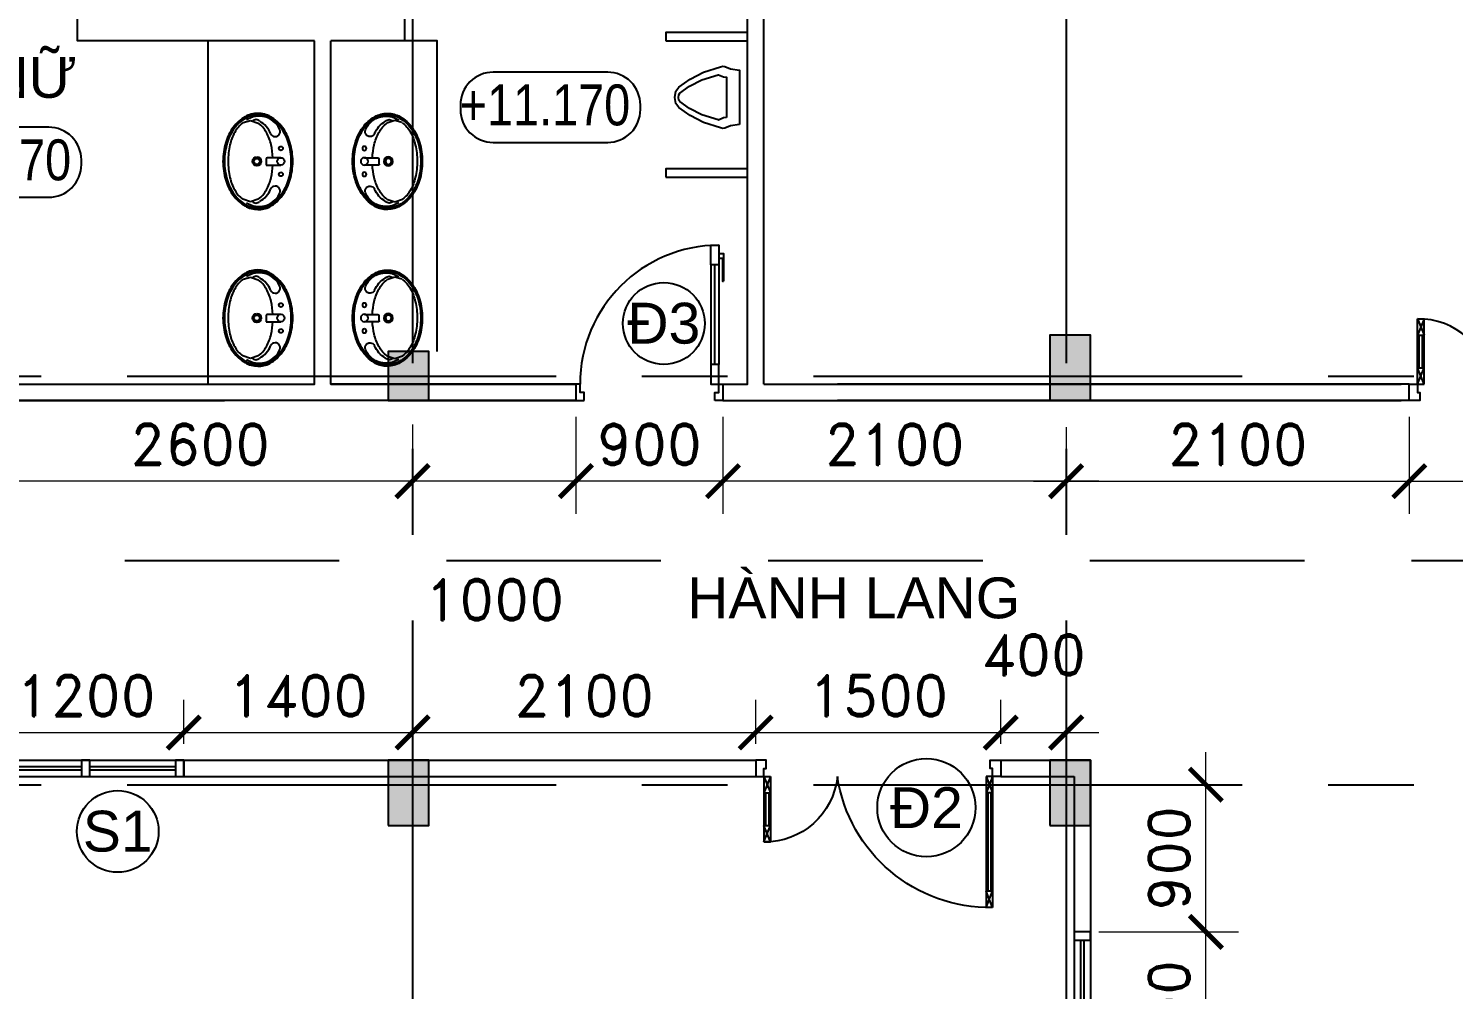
# Model space of a CAD drawing. Header units: inches. Extents: x 452443 to 881249, y 975131 to 1198310.
# Drawn here: x 738788 to 747508, y 1088184 to 1094062 of the extents above; entities that cross this region are included whole.
import ezdxf

# ---------------------------------------------------------------- set-up
doc = ezdxf.new("R2010")
doc.units = ezdxf.units.IN
doc.header["$LTSCALE"] = 3.5
doc.header["$MEASUREMENT"] = 0
doc.linetypes.add('CENTER', pattern=[2, 1.25, -0.25, 0.25, -0.25])
doc.linetypes.add('HIDDEN', pattern=[0.375, 0.25, -0.125])
for name, color, linetype in [('cot', 1, 'Continuous'), ('CUA', 4, 'Continuous'), ('DOOR-84', 84, 'Continuous'), ('hatch', 4, 'Continuous'), ('hatch vl', 4, 'Continuous'), ('HATCH47', 47, 'Continuous'), ('Net thay', 140, 'Continuous'), ('Netthay_126', 126, 'Continuous'), ('phong', 2, 'Continuous'), ('TEXT2', 7, 'Continuous'), ('thuocdo', 3, 'Continuous'), ('TOILET', 35, 'Continuous'), ('Truc', 252, 'Continuous')]:
    doc.layers.add(name, color=color, linetype=linetype)
doc.styles.add('chu 1', font='VHELVEN0.TTF')
doc.styles.add('romand', font='romand.shx')
doc.styles.add('THONG', font='VHELVCN0.TTF', dxfattribs={"height": 250})
doc.styles.add('VNI-HELVE', font='VHELVEN0.TTF')
doc.dimstyles.new('TL100', dxfattribs={"dimscale": 100, "dimtxt": 2.5, "dimasz": 2, "dimexe": 2, "dimexo": 1, "dimgap": 1, "dimtad": 1, "dimdec": 0, "dimzin": 0, "dimdsep": 46, "dimtxsty": 'romand', "dimblk": 'ARCHTICK', "dimcen": 2, "dimdle": 2, "dimclrd": 256, "dimclre": 256, "dimclrt": 7, "dimadec": 0, "dimazin": 0, "dimtfac": 0.004, "dimtdec": 0, "dimtmove": 2, "dimatfit": 3, "dimfxl": 1, "dimtolj": 1, "dimtzin": 0, "dimlwd": 20, "dimlwe": 20, "dimarcsym": 1})

# ---------------------------------------------------------------- blocks, each defined once
blk = doc.blocks.new('CS-1200')
for p, q in [((0, 100), (1200, 100)), ((0, 0), (1200, 0)), ((575, 60), (50, 60)), ((575, 40), (50, 40)), ((1150, 60), (625, 60)), ((1150, 40), (625, 40))]:
    blk.add_line(p, q)
at = {"ltscale": 5}
for points in [[(0, 0), (50, 0), (50, 100), (0, 100)], [(575, 0), (625, 0), (625, 100), (575, 100)], [(1150, 0), (1200, 0), (1200, 100), (1150, 100)]]:
    blk.add_lwpolyline(points, close=True, dxfattribs=at)
blk = doc.blocks.new('CD900')
for p, q in [((830, 75), (220, 75)), ((220, 50), (830, 50)), ((899.1, 25), (870.9, 25))]:
    blk.add_line(p, q)
for points in [[(0, 850), (50, 850), (50, 875), (100, 875), (100, 900), (0, 900)], [(0, 50), (50, 50), (50, 25), (100, 25), (100, 0), (0, 0)]]:
    blk.add_lwpolyline(points, close=True)
for points in [[(220, 25), (220, 75), (100, 75), (100, 25), (220, 25)], [(852.9, 25), (220, 25)], [(899.1, 25), (899.1, -3.3), (729.5, -3.3)], [(870.9, 25), (870.9, 2.4), (729.5, 2.4), (729.5, -3.3)], [(830, 25), (830, 75), (950, 75), (950, 25), (830, 25)]]:
    blk.add_lwpolyline(points)
at = {"layer": 'hatch'}
blk.add_arc((100, 25), 850, 0, 90, dxfattribs=at)
blk = doc.blocks.new('CUAD1500')
for p, q in [((1410, 100), (1410, 900)), ((1450, 900), (1410, 900)), ((1450, 900), (1410, 800)), ((1410, 900), (1450, 800)), ((1450, 100), (1450, 900)), ((1450, 800), (1410, 800)), ((1420, 200), (1420, 800)), ((1440, 200), (1440, 800)), ((50, 500), (90, 400)), ((90, 500), (50, 400)), ((50, 100), (50, 500)), ((50, 500), (90, 500)), ((90, 100), (90, 500)), ((50, 400), (90, 400)), ((60, 200), (60, 400)), ((80, 200), (80, 400)), ((50, 200), (90, 200)), ((50, 100), (90, 200)), ((90, 100), (50, 200)), ((1450, 200), (1410, 200)), ((1450, 100), (1410, 200)), ((1410, 100), (1450, 200)), ((50, 100), (90, 100)), ((1450, 100), (1410, 100))]:
    blk.add_line(p, q)
for points in [[(0, 100), (50, 100), (50, 50), (65, 50), (65, 0), (0, 0)], [(1500, 100), (1450, 100), (1450, 50), (1435, 50), (1435, 0), (1500, 0)]]:
    blk.add_lwpolyline(points, close=True)
at = {"layer": 'hatch'}
for centre, radius, start, end in [((1429.6, -39.8), 940, 88.75532, 171.4465), ((57, 54.7), 445.3, 5.83694, 90.89598)]:
    blk.add_arc(centre, radius, start, end, dxfattribs=at)
blk = doc.blocks.new('_ArchTick')
at = {"color": 0, "linetype": 'ByBlock', "const_width": 0.15}
blk.add_lwpolyline([(-0.5, -0.5), (0.5, 0.5)], dxfattribs=at)
blk = doc.blocks.new('*D2990')
at = {"layer": 'DEFPOINTS', "color": 0}
for p in [(736987.7, 1097936.5), (735190.8, 1081736.5), (748788.4, 1081736.5)]:
    blk.add_point(p, dxfattribs=at)
at = {"layer": 'thuocdo', "lineweight": 20}
for p, q in [((735190.8, 1098136.5), (735190.8, 1081536.5)), ((736887.7, 1097936.5), (734990.8, 1097936.5)), ((748688.4, 1081736.5), (734990.8, 1081736.5))]:
    blk.add_line(p, q, dxfattribs=at)
at = {"layer": 'thuocdo', "lineweight": 20, "xscale": 200, "yscale": 200, "zscale": 200}
for p, rotation in [((735190.8, 1097936.5), 90), ((735190.8, 1081736.5), 270)]:
    blk.add_blockref('_ArchTick', p, dxfattribs=dict(at, rotation=rotation))
at = {"layer": 'thuocdo', "color": 7, "insert": (734965.8, 1089836.5), "char_height": 250, "attachment_point": 5, "rotation": 90, "style": 'romand'}
blk.add_mtext('\\A1;16200', dxfattribs=at)
blk = doc.blocks.new('*D3063')
at = {"layer": 'DEFPOINTS', "color": 0}
for p in [(745237.7, 1088536.5), (745992.8, 1088536.5), (745287.7, 1087336.5)]:
    blk.add_point(p, dxfattribs=at)
at = {"layer": 'thuocdo', "lineweight": 20}
for p, q in [((745992.8, 1087136.5), (745992.8, 1088736.5)), ((745337.7, 1088536.5), (746192.8, 1088536.5)), ((745387.7, 1087336.5), (746192.8, 1087336.5))]:
    blk.add_line(p, q, dxfattribs=at)
at = {"layer": 'thuocdo', "lineweight": 20, "xscale": 200, "yscale": 200, "zscale": 200}
for p, rotation in [((745992.8, 1088536.5), 90), ((745992.8, 1087336.5), 270)]:
    blk.add_blockref('_ArchTick', p, dxfattribs=dict(at, rotation=rotation))
at = {"layer": 'thuocdo', "color": 7, "insert": (745767.8, 1087936.5), "char_height": 250, "attachment_point": 5, "rotation": 90, "style": 'romand'}
blk.add_mtext('\\A1;1200', dxfattribs=at)
blk = doc.blocks.new('*D3064')
at = {"layer": 'DEFPOINTS', "color": 0}
for p in [(745404.2, 1089436.5), (745992.8, 1089436.5), (745237.7, 1088536.5)]:
    blk.add_point(p, dxfattribs=at)
at = {"layer": 'thuocdo', "lineweight": 20}
for p, q in [((745992.8, 1088336.5), (745992.8, 1089636.5)), ((745504.2, 1089436.5), (746192.8, 1089436.5)), ((745337.7, 1088536.5), (746192.8, 1088536.5))]:
    blk.add_line(p, q, dxfattribs=at)
at = {"layer": 'thuocdo', "lineweight": 20, "xscale": 200, "yscale": 200, "zscale": 200}
for p, rotation in [((745992.8, 1089436.5), 90), ((745992.8, 1088536.5), 270)]:
    blk.add_blockref('_ArchTick', p, dxfattribs=dict(at, rotation=rotation))
at = {"layer": 'thuocdo', "color": 7, "insert": (745767.8, 1088986.5), "char_height": 250, "attachment_point": 5, "rotation": 90, "style": 'romand'}
blk.add_mtext('\\A1;900', dxfattribs=at)
blk = doc.blocks.new('*D3066')
at = {"layer": 'DEFPOINTS', "color": 0}
for p in [(739737.7, 1089756.1), (738537.7, 1089586.5), (739737.7, 1089586.5)]:
    blk.add_point(p, dxfattribs=at)
at = {"layer": 'thuocdo', "lineweight": 20}
for p, q in [((738537.7, 1089686.5), (738537.7, 1089956.1)), ((739737.7, 1089686.5), (739737.7, 1089956.1)), ((738337.7, 1089756.1), (739937.7, 1089756.1))]:
    blk.add_line(p, q, dxfattribs=at)
at = {"layer": 'thuocdo', "lineweight": 20, "xscale": 200, "yscale": 200, "zscale": 200, "rotation": 180}
blk.add_blockref('_ArchTick', (738537.7, 1089756.1), dxfattribs=at)
at = {"layer": 'thuocdo', "lineweight": 20, "xscale": 200, "yscale": 200, "zscale": 200}
blk.add_blockref('_ArchTick', (739737.7, 1089756.1), dxfattribs=at)
at = {"layer": 'thuocdo', "color": 7, "insert": (739137.7, 1089981.1), "char_height": 250, "attachment_point": 5, "style": 'romand'}
blk.add_mtext('\\A1;1200', dxfattribs=at)
blk = doc.blocks.new('*D3067')
at = {"layer": 'DEFPOINTS', "color": 0}
for p in [(741137.7, 1089756.1), (741137.7, 1089683.5), (739737.7, 1089586.5)]:
    blk.add_point(p, dxfattribs=at)
at = {"layer": 'thuocdo', "lineweight": 20}
for p, q in [((739737.7, 1089686.5), (739737.7, 1089956.1)), ((741137.7, 1089783.5), (741137.7, 1089956.1)), ((739537.7, 1089756.1), (741337.7, 1089756.1))]:
    blk.add_line(p, q, dxfattribs=at)
at = {"layer": 'thuocdo', "lineweight": 20, "xscale": 200, "yscale": 200, "zscale": 200, "rotation": 180}
blk.add_blockref('_ArchTick', (739737.7, 1089756.1), dxfattribs=at)
at = {"layer": 'thuocdo', "lineweight": 20, "xscale": 200, "yscale": 200, "zscale": 200}
blk.add_blockref('_ArchTick', (741137.7, 1089756.1), dxfattribs=at)
at = {"layer": 'thuocdo', "color": 7, "insert": (740437.7, 1089981.1), "char_height": 250, "attachment_point": 5, "style": 'romand'}
blk.add_mtext('\\A1;1400', dxfattribs=at)
blk = doc.blocks.new('*D3068')
at = {"layer": 'DEFPOINTS', "color": 0}
for p in [(743237.7, 1089756.1), (741137.7, 1089683.5), (743237.7, 1089586.5)]:
    blk.add_point(p, dxfattribs=at)
at = {"layer": 'thuocdo', "lineweight": 20}
for p, q in [((741137.7, 1089783.5), (741137.7, 1089956.1)), ((743237.7, 1089686.5), (743237.7, 1089956.1)), ((740937.7, 1089756.1), (743437.7, 1089756.1))]:
    blk.add_line(p, q, dxfattribs=at)
at = {"layer": 'thuocdo', "lineweight": 20, "xscale": 200, "yscale": 200, "zscale": 200, "rotation": 180}
blk.add_blockref('_ArchTick', (741137.7, 1089756.1), dxfattribs=at)
at = {"layer": 'thuocdo', "lineweight": 20, "xscale": 200, "yscale": 200, "zscale": 200}
blk.add_blockref('_ArchTick', (743237.7, 1089756.1), dxfattribs=at)
at = {"layer": 'thuocdo', "color": 7, "insert": (742187.7, 1089981.1), "char_height": 250, "attachment_point": 5, "style": 'romand'}
blk.add_mtext('\\A1;2100', dxfattribs=at)
blk = doc.blocks.new('*D3069')
at = {"layer": 'DEFPOINTS', "color": 0}
for p in [(744737.7, 1089756.1), (743237.7, 1089586.5), (744737.7, 1089586.5)]:
    blk.add_point(p, dxfattribs=at)
at = {"layer": 'thuocdo', "lineweight": 20}
for p, q in [((743237.7, 1089686.5), (743237.7, 1089956.1)), ((744737.7, 1089686.5), (744737.7, 1089956.1)), ((743037.7, 1089756.1), (744937.7, 1089756.1))]:
    blk.add_line(p, q, dxfattribs=at)
at = {"layer": 'thuocdo', "lineweight": 20, "xscale": 200, "yscale": 200, "zscale": 200, "rotation": 180}
blk.add_blockref('_ArchTick', (743237.7, 1089756.1), dxfattribs=at)
at = {"layer": 'thuocdo', "lineweight": 20, "xscale": 200, "yscale": 200, "zscale": 200}
blk.add_blockref('_ArchTick', (744737.7, 1089756.1), dxfattribs=at)
at = {"layer": 'thuocdo', "color": 7, "insert": (743987.7, 1089981.1), "char_height": 250, "attachment_point": 5, "style": 'romand'}
blk.add_mtext('\\A1;1500', dxfattribs=at)
blk = doc.blocks.new('*D3070')
at = {"layer": 'DEFPOINTS', "color": 0}
for p in [(745137.7, 1089756.1), (745137.7, 1089650.2), (744737.7, 1089586.5)]:
    blk.add_point(p, dxfattribs=at)
at = {"layer": 'thuocdo', "lineweight": 20}
for p, q in [((744737.7, 1089686.5), (744737.7, 1089956.1)), ((745137.7, 1089750.2), (745137.7, 1089956.1)), ((744537.7, 1089756.1), (745337.7, 1089756.1))]:
    blk.add_line(p, q, dxfattribs=at)
at = {"layer": 'thuocdo', "lineweight": 20, "xscale": 200, "yscale": 200, "zscale": 200, "rotation": 180}
blk.add_blockref('_ArchTick', (744737.7, 1089756.1), dxfattribs=at)
at = {"layer": 'thuocdo', "lineweight": 20, "xscale": 200, "yscale": 200, "zscale": 200}
blk.add_blockref('_ArchTick', (745137.7, 1089756.1), dxfattribs=at)
at = {"layer": 'thuocdo', "color": 7, "insert": (744937.7, 1090231.1), "char_height": 250, "attachment_point": 5, "style": 'romand'}
blk.add_mtext('\\A1;400', dxfattribs=at)
blk = doc.blocks.new('*D3071')
at = {"layer": 'DEFPOINTS', "color": 0}
for p in [(745137.7, 1091724.7), (747237.7, 1091786.5), (747237.7, 1091293.3)]:
    blk.add_point(p, dxfattribs=at)
at = {"layer": 'thuocdo', "lineweight": 20}
for p, q in [((747237.7, 1091686.5), (747237.7, 1091093.3)), ((745137.7, 1091624.7), (745137.7, 1091093.3)), ((744937.7, 1091293.3), (747437.7, 1091293.3))]:
    blk.add_line(p, q, dxfattribs=at)
at = {"layer": 'thuocdo', "lineweight": 20, "xscale": 200, "yscale": 200, "zscale": 200, "rotation": 180}
blk.add_blockref('_ArchTick', (745137.7, 1091293.3), dxfattribs=at)
at = {"layer": 'thuocdo', "lineweight": 20, "xscale": 200, "yscale": 200, "zscale": 200}
blk.add_blockref('_ArchTick', (747237.7, 1091293.3), dxfattribs=at)
at = {"layer": 'thuocdo', "color": 7, "insert": (746187.7, 1091518.3), "char_height": 250, "attachment_point": 5, "style": 'romand'}
blk.add_mtext('\\A1;2100', dxfattribs=at)
blk = doc.blocks.new('*D3072')
at = {"layer": 'DEFPOINTS', "color": 0}
for p in [(747237.7, 1091786.5), (748737.7, 1091786.5), (748737.7, 1091293.3)]:
    blk.add_point(p, dxfattribs=at)
at = {"layer": 'thuocdo', "lineweight": 20}
for p, q in [((747237.7, 1091686.5), (747237.7, 1091093.3)), ((748737.7, 1091686.5), (748737.7, 1091093.3)), ((747037.7, 1091293.3), (748937.7, 1091293.3))]:
    blk.add_line(p, q, dxfattribs=at)
at = {"layer": 'thuocdo', "lineweight": 20, "xscale": 200, "yscale": 200, "zscale": 200, "rotation": 180}
blk.add_blockref('_ArchTick', (747237.7, 1091293.3), dxfattribs=at)
at = {"layer": 'thuocdo', "lineweight": 20, "xscale": 200, "yscale": 200, "zscale": 200}
blk.add_blockref('_ArchTick', (748737.7, 1091293.3), dxfattribs=at)
at = {"layer": 'thuocdo', "color": 7, "insert": (747987.7, 1091518.3), "char_height": 250, "attachment_point": 5, "style": 'romand'}
blk.add_mtext('\\A1;1500', dxfattribs=at)
blk = doc.blocks.new('*D3089')
at = {"layer": 'DEFPOINTS', "color": 0}
for p in [(743037.7, 1091786.5), (745137.7, 1091664.9), (743037.7, 1091293.3)]:
    blk.add_point(p, dxfattribs=at)
at = {"layer": 'thuocdo', "linetype": 'Continuous', "lineweight": 20}
for p, q in [((743037.7, 1091686.5), (743037.7, 1091093.3)), ((745137.7, 1091564.9), (745137.7, 1091093.3)), ((745337.7, 1091293.3), (742837.7, 1091293.3))]:
    blk.add_line(p, q, dxfattribs=at)
at = {"layer": 'thuocdo', "lineweight": 20, "xscale": 200, "yscale": 200, "zscale": 200, "rotation": 180}
blk.add_blockref('_ArchTick', (743037.7, 1091293.3), dxfattribs=at)
at = {"layer": 'thuocdo', "lineweight": 20, "xscale": 200, "yscale": 200, "zscale": 200}
blk.add_blockref('_ArchTick', (745137.7, 1091293.3), dxfattribs=at)
at = {"layer": 'thuocdo', "color": 7, "insert": (744087.7, 1091518.3), "char_height": 250, "attachment_point": 5, "style": 'romand'}
blk.add_mtext('\\A1;2100', dxfattribs=at)
blk = doc.blocks.new('*D3090')
at = {"layer": 'DEFPOINTS', "color": 0}
for p in [(742137.7, 1091786.5), (743037.7, 1091786.5), (742137.7, 1091293.3)]:
    blk.add_point(p, dxfattribs=at)
at = {"layer": 'thuocdo', "linetype": 'Continuous', "lineweight": 20}
for p, q in [((742137.7, 1091686.5), (742137.7, 1091093.3)), ((743037.7, 1091686.5), (743037.7, 1091093.3)), ((743237.7, 1091293.3), (741937.7, 1091293.3))]:
    blk.add_line(p, q, dxfattribs=at)
at = {"layer": 'thuocdo', "lineweight": 20, "xscale": 200, "yscale": 200, "zscale": 200, "rotation": 180}
blk.add_blockref('_ArchTick', (742137.7, 1091293.3), dxfattribs=at)
at = {"layer": 'thuocdo', "lineweight": 20, "xscale": 200, "yscale": 200, "zscale": 200}
blk.add_blockref('_ArchTick', (743037.7, 1091293.3), dxfattribs=at)
at = {"layer": 'thuocdo', "color": 7, "insert": (742587.7, 1091518.3), "char_height": 250, "attachment_point": 5, "style": 'romand'}
blk.add_mtext('\\A1;900', dxfattribs=at)
blk = doc.blocks.new('*D3091')
at = {"layer": 'DEFPOINTS', "color": 0}
for p in [(741137.7, 1091740.4), (742137.7, 1091786.5), (741137.7, 1091293.3)]:
    blk.add_point(p, dxfattribs=at)
at = {"layer": 'thuocdo', "linetype": 'Continuous', "lineweight": 20}
for p, q in [((741137.7, 1091640.4), (741137.7, 1091093.3)), ((742137.7, 1091686.5), (742137.7, 1091093.3)), ((742337.7, 1091293.3), (740937.7, 1091293.3))]:
    blk.add_line(p, q, dxfattribs=at)
at = {"layer": 'thuocdo', "lineweight": 20, "xscale": 200, "yscale": 200, "zscale": 200, "rotation": 180}
blk.add_blockref('_ArchTick', (741137.7, 1091293.3), dxfattribs=at)
at = {"layer": 'thuocdo', "lineweight": 20, "xscale": 200, "yscale": 200, "zscale": 200}
blk.add_blockref('_ArchTick', (742137.7, 1091293.3), dxfattribs=at)
at = {"layer": 'thuocdo', "color": 7, "insert": (741637.7, 1090568.3), "char_height": 250, "attachment_point": 5, "style": 'romand'}
blk.add_mtext('\\A1;1000', dxfattribs=at)
blk = doc.blocks.new('*D3092')
at = {"layer": 'DEFPOINTS', "color": 0}
for p in [(738537.7, 1091786.5), (741137.7, 1091740.4), (738537.7, 1091293.3)]:
    blk.add_point(p, dxfattribs=at)
at = {"layer": 'thuocdo', "linetype": 'Continuous', "lineweight": 20}
for p, q in [((738537.7, 1091686.5), (738537.7, 1091093.3)), ((741137.7, 1091640.4), (741137.7, 1091093.3)), ((741337.7, 1091293.3), (738337.7, 1091293.3))]:
    blk.add_line(p, q, dxfattribs=at)
at = {"layer": 'thuocdo', "lineweight": 20, "xscale": 200, "yscale": 200, "zscale": 200, "rotation": 180}
blk.add_blockref('_ArchTick', (738537.7, 1091293.3), dxfattribs=at)
at = {"layer": 'thuocdo', "lineweight": 20, "xscale": 200, "yscale": 200, "zscale": 200}
blk.add_blockref('_ArchTick', (741137.7, 1091293.3), dxfattribs=at)
at = {"layer": 'thuocdo', "color": 7, "insert": (739837.7, 1091518.3), "char_height": 250, "attachment_point": 5, "style": 'romand'}
blk.add_mtext('\\A1;2600', dxfattribs=at)
blk = doc.blocks.new('mb-tieunam1')
at = {"linetype": 'Continuous'}
for points in [[(-165.9, 0), (-174.6, -54.6), (-188.7, -89.4), (-190, -100), (-186.5, -114.9), (-153.3, -219), (-111.8, -301.3), (-61.7, -369.9), (-37.1, -389.4), (0, -395), (37.1, -389.4), (61.7, -369.9), (111.8, -301.3), (153.3, -219), (186.5, -114.9), (190, -100), (188.7, -89.4), (174.6, -54.6), (165.9, 0)], [(-123.2, -78.9), (-126.1, -97), (-138.8, -128.3), (-138.3, -130.5), (-106.9, -228.9), (-69, -304), (-25.3, -363.9), (-16.5, -370.9), (0, -373.3), (16.5, -370.9), (25.3, -363.9), (69, -304), (106.9, -228.9), (138.3, -130.5), (138.8, -128.3), (126.1, -97), (123.2, -78.9)]]:
    blk.add_lwpolyline(points, close=True, dxfattribs=at)
blk = doc.blocks.new('A$C2CB1778A')
at = {"layer": 'TOILET'}
for p, q in [((56.1, 302.5), (43.7, 258.1)), ((541.5, 258.1), (525.7, 305.5)), ((43.7, 258.1), (59.5, 210.6)), ((525.7, 210.6), (541.5, 258.1)), ((271.2, 72.1), (271.2, 154.4)), ((278.3, 161.5), (309, 161.5)), ((316.1, 161.5), (316.1, 154.4)), ((316.1, 154.4), (316.1, 72.1))]:
    blk.add_line(p, q, dxfattribs=at)
at = {"layer": 'TOILET', "extrusion": (0, 0, -1)}
for centre, major_axis, start_param, end_param in [((222.8, 176), (164.5, 164.5), 4.445087, 4.869402), ((222.8, 176), (-158.1, 158.1), 6.015883, 6.440199), ((208.8, 187.8), (135.1, 135.1), 4.571592, 4.994161), ((265.6, 117), (-216.1, 216.1), 0.157013, 0.493037), ((265.6, 117), (-209.6, 209.6), 0.157013, 0.493037), ((257.3, 99.8), (-206.1, 206.1), 0.281772, 0.561002), ((293.6, 24), (284.8, 284.8), -1.077759, -0.785398), ((293.6, 24), (278.3, 278.3), -1.077759, -0.785398), ((292.6, -55.1), (318.4, 318.4), -1.009794, -0.785398), ((292.6, -55.1), (318.4, 318.4), -0.785398, -0.561002), ((293.6, 24), (284.8, 284.8), -0.785398, -0.493037), ((293.6, 24), (-278.3, 278.3), 0.785398, 1.077759), ((328, 99.8), (-206.1, 206.1), 1.009794, 1.289024), ((321.6, 117), (209.6, 209.6), -0.493037, -0.157013), ((321.6, 117), (-216.1, 216.1), 1.077759, 1.413783), ((381.7, 197.3), (127.4, 127.4), -0.281772, 0.140797), ((364.5, 176), (158.1, 158.1), -0.157013, 0.267302), ((364.5, 176), (-164.5, 164.5), 1.413783, 1.838098), ((157.2, 213.4), (-111.2, 111.2), 5.497787, 6.015883), ((157.2, 213.4), (-104.7, 104.7), 5.497787, 6.015883), ((154.7, 205.5), (97.3, 97.3), 2.817461, 4.520374), ((432.5, 205.5), (-97.3, 97.3), 1.762811, 3.465724), ((430, 213.4), (104.7, 104.7), 0.267302, 0.788031), ((430, 213.4), (111.2, 111.2), 0.267302, 0.785398), ((157.2, 213.4), (111.2, 111.2), 3.408895, 3.926991), ((157.2, 213.4), (104.7, 104.7), 3.408895, 3.926991), ((68.3, 224.6), (-21, 21), 4.644345, 6.303292), ((174.6, 267.6), (-100.3, 100.3), 4.292217, 5.018399), ((203.5, 318.9), (-127.4, 127.4), 4.430617, 4.853186), ((293.6, 219.5), (19.4, 19.4), 3.926991, 10.210176), ((293.6, 219.5), (-12.9, 12.9), 5.497787, 11.780972), ((412.6, 267.6), (100.3, 100.3), 1.264786, 1.990968), ((381.7, 318.9), (-127.4, 127.4), 3.000796, 3.423365), ((519, 224.6), (-21, 21), 1.48001, 3.209636), ((462.4, 202.7), (82.1, 82.1), 0.697174, 1.303494), ((462.4, 202.7), (88.6, 88.6), 0.700504, 1.303494), ((222.8, 250.7), (-164.5, 164.5), 4.555375, 4.979691), ((222.8, 250.7), (158.1, 158.1), 2.984579, 3.408895), ((111.4, 107.1), (21.7, 21.7), -0.365201, 2.982554), ((257.3, 416.4), (-206.1, 206.1), 4.151387, 4.430617), ((292.6, 571.2), (-318.4, 318.4), 3.974615, 4.151387), ((278.3, 154.4), (5.03, 5.03), 3.926991, 5.497787), ((293.6, 72.1), (15.9, 15.9), 3.926991, 10.210176), ((312.5, 158), (-3.56, 3.56), 6.283185, 7.853982), ((292.6, 571.2), (318.4, 318.4), 2.131798, 2.304052), ((328, 416.4), (206.1, 206.1), 1.852568, 2.131798), ((475.8, 107.1), (-21.7, 21.7), 3.300631, 6.648387), ((354.8, 264.1), (169.7, 169.7), 1.303494, 1.72781), ((354.8, 264.1), (176.2, 176.2), 1.303494, 1.72781), ((265.6, 309.7), (-216.1, 216.1), 4.219352, 4.555375), ((265.6, 309.7), (-209.6, 209.6), 4.219352, 4.555375), ((293.6, 402.7), (284.8, 284.8), 2.356194, 2.648555), ((293.6, 402.7), (-278.3, 278.3), 3.926991, 4.219352), ((214.4, 72.1), (-8.62, 8.62), 5.497787, 11.780972), ((293.6, 402.7), (278.3, 278.3), 2.063834, 2.356194), ((293.6, 402.7), (-284.8, 284.8), 3.63463, 3.926991), ((372.9, 72.1), (-8.62, 8.62), 5.497787, 11.780972), ((321.6, 309.7), (209.6, 209.6), 1.72781, 2.063834), ((321.6, 309.7), (216.1, 216.1), 1.72781, 2.063834)]:
    blk.add_ellipse(centre, major_axis=major_axis, ratio=1, start_param=start_param, end_param=end_param, dxfattribs=at)
blk = doc.blocks.new('CAODO2')
at = {"layer": 'Net thay', "ltscale": 3}
blk.add_lwpolyline([(0, 0), (701.5, 0, 0.414214), (901.5, 200), (901.5, 228.7, 0.414214), (701.5, 428.7), (0, 428.7, 0.414214), (-200, 228.7), (-200, 200, 0.414214)], format="xyb", close=True, dxfattribs=at)
at = {"style": 'THONG', "flags": 4}
blk.add_attdef('%%P0.000', (-115.5, 111.3, 803.4), '', height=250, dxfattribs=at)

msp = doc.modelspace()

# ---------------------------------------------------------------- hatches: boundary and pattern name
at = {"layer": 'cot'}
for points in [[(745037.7, 1091786.5), (745287.7, 1091786.5), (745287.7, 1092186.5), (745037.7, 1092186.5)], [(741237.7, 1092086.5), (740987.7, 1092086.5), (740987.7, 1091786.5), (741237.7, 1091786.5)], [(740987.7, 1089186.5), (741237.7, 1089186.5), (741237.7, 1089586.5), (740987.7, 1089586.5)], [(745037.7, 1089186.5), (745287.7, 1089186.5), (745287.7, 1089586.5), (745037.7, 1089586.5)], [(745037.7, 1089186.5), (745287.7, 1089186.5), (745287.7, 1089586.5), (745037.7, 1089586.5)]]:
    msp.add_hatch(color=256, dxfattribs=at).paths.add_polyline_path(points)

# ---------------------------------------------------------------- linework, layer by layer
for points in [[(745037.7, 1091786.5), (745287.7, 1091786.5), (745287.7, 1092186.5), (745037.7, 1092186.5)], [(740987.7, 1091786.5), (741237.7, 1091786.5), (741237.7, 1092086.5), (740987.7, 1092086.5)], [(740987.7, 1089186.5), (741237.7, 1089186.5), (741237.7, 1089586.5), (740987.7, 1089586.5)], [(745037.7, 1089186.5), (745287.7, 1089186.5), (745287.7, 1089586.5), (745037.7, 1089586.5)], [(745037.7, 1089186.5), (745287.7, 1089186.5), (745287.7, 1089586.5), (745037.7, 1089586.5)]]:
    msp.add_lwpolyline(points, close=True, dxfattribs=at)
at = {"layer": 'hatch vl'}
for centre, radius in [((742675.7, 1092257.9), 250), ((744282.2, 1089296.3), 300), ((739333.6, 1089150.9), 250)]:
    msp.add_circle(centre, radius, dxfattribs=at)
at = {"layer": 'HATCH47', "linetype": 'HIDDEN', "ltscale": 1500}
msp.add_lwpolyline([(768252, 1090806), (734552.9, 1090806)], dxfattribs=at)
at = {"layer": 'Netthay_126'}
for points in [[(739887.7, 1091886.5), (739887.7, 1093986.5)], [(741287.7, 1092086.5), (741287.7, 1093986.5), (741087.7, 1093986.5)]]:
    msp.add_lwpolyline(points, dxfattribs=at)
for points in [[(742687.7, 1093987.8), (743187.7, 1093987.8), (743187.7, 1094037.8), (742687.7, 1094037.8)], [(742687.7, 1093153.3), (743187.7, 1093153.3), (743187.7, 1093203.3), (742687.7, 1093203.3)]]:
    msp.add_lwpolyline(points, close=True, dxfattribs=at)
at = {"layer": 'phong'}
for p, q in [((738537.7, 1091886.5), (739887.7, 1091886.5)), ((738537.7, 1091886.5), (740537.7, 1091886.5)), ((740637.7, 1091886.5), (742137.7, 1091886.5)), ((740987.7, 1091886.5), (742137.7, 1091886.5)), ((743287.7, 1091886.5), (747187.7, 1091886.5)), ((747237.7, 1091886.5), (743737.7, 1091886.5)), ((738537.7, 1091786.5), (739987.7, 1091786.5)), ((742137.7, 1091786.5), (738537.7, 1091786.5)), ((740987.7, 1091786.5), (742137.7, 1091786.5)), ((743287.7, 1091786.5), (747187.7, 1091786.5)), ((747237.7, 1091786.5), (743737.7, 1091786.5)), ((744737.7, 1089586.5), (745287.7, 1089586.5)), ((745287.7, 1089586.5), (745287.7, 1088536.5)), ((744737.7, 1089486.5), (745187.7, 1089486.5)), ((745187.7, 1089486.5), (745187.7, 1088536.5))]:
    msp.add_line(p, q, dxfattribs=at)
for points in [[(743287.7, 1091886.5), (743287.7, 1097736.5)], [(741087.7, 1095836.5), (741087.7, 1093986.5), (740637.7, 1093986.5)], [(743037.7, 1091886.5), (743187.7, 1091886.5), (743187.7, 1095836.5)], [(740537.7, 1093986.5), (739087.7, 1093986.5), (739087.7, 1094186.5)], [(738537.7, 1091886.5), (740537.7, 1091886.5), (740537.7, 1093986.5)], [(742137.7, 1091886.5), (740637.7, 1091886.5), (740637.7, 1093986.5)], [(742137.7, 1091886.5), (742137.7, 1091786.5)], [(743037.7, 1091886.5), (743037.7, 1091786.5)], [(743287.7, 1091886.5), (747187.7, 1091886.5)], [(747237.7, 1091786.5), (747237.7, 1091886.5)], [(743037.7, 1091786.5), (743287.7, 1091786.5)], [(739737.7, 1089586.5), (739737.7, 1089486.5)], [(739737.7, 1089586.5), (743237.7, 1089586.5)], [(743237.7, 1089586.5), (743237.7, 1089486.5)], [(744737.7, 1089586.5), (744737.7, 1089486.5)], [(739737.7, 1089486.5), (743237.7, 1089486.5)], [(745287.7, 1088536.5), (745187.7, 1088536.5)]]:
    msp.add_lwpolyline(points, dxfattribs=at)
at = {"layer": 'Truc', "linetype": 'CENTER', "ltscale": 600}
msp.add_line((745137.7, 1098840.5), (745137.7, 1079425.4), dxfattribs=at)
for points in [[(741137.7, 1098840.5), (741137.7, 1079425.4)], [(735190.8, 1091936.5), (767473.6, 1091936.5)], [(735190.8, 1089436.5), (767473.6, 1089436.5)]]:
    msp.add_lwpolyline(points, dxfattribs=at)

# ---------------------------------------------------------------- block references
at = {"layer": 'CUA'}
for name, p, rotation in [('CD900', (743037.7, 1091786.5), 90), ('CS-1200', (745187.7, 1088536.5), 270)]:
    msp.add_blockref(name, p, dxfattribs=dict(at, rotation=rotation))
msp.add_blockref('CS-1200', (738537.7, 1089486.5), dxfattribs=at)
at = {"layer": 'DOOR-84'}
msp.add_blockref('CUAD1500', (747237.7, 1091786.5), dxfattribs=at)
at = {"layer": 'DOOR-84', "xscale": -1, "rotation": 180}
msp.add_blockref('CUAD1500', (743237.7, 1089586.5), dxfattribs=at)
at = {"layer": 'phong'}
ref = msp.add_blockref('CAODO2', (741630.8, 1093365.9), dxfattribs=at)
ref.add_attrib('%%P0.000', '+11.170', (741426.6, 1093469.9, 803.4), dxfattribs={"layer": '0', "height": 250, "style": 'THONG', "flags": 4})
ref = msp.add_blockref('CAODO2', (738209.6, 1093029.8), dxfattribs=at)
ref.add_attrib('%%P0.000', '+11.170', (738005.4, 1093133.8, 803.4), dxfattribs={"layer": '0', "height": 250, "style": 'THONG', "flags": 4})
at = {"layer": 'TOILET', "xscale": -1}
for name, p, rotation in [('mb-tieunam1', (743137.7, 1093641), 270), ('A$C2CB1778A', (740404.5, 1093543.2), 90), ('A$C2CB1778A', (740404.5, 1092585), 90)]:
    msp.add_blockref(name, p, dxfattribs=dict(at, rotation=rotation))
at = {"layer": 'TOILET', "rotation": 270}
for p in [(740770.8, 1093543.2), (740770.8, 1092585)]:
    msp.add_blockref('A$C2CB1778A', p, dxfattribs=at)

# ---------------------------------------------------------------- texts
at = {"char_height": 250, "width": 407.041, "attachment_point": 5, "style": 'chu 1'}
for s, insert in [('Ñ3', (742675.7, 1092257.9)), ('Ñ2', (744282.2, 1089296.3)), ('S1', (739333.6, 1089150.9))]:
    msp.add_mtext(s, dxfattribs=dict(at, insert=insert))
at = {"layer": 'TEXT2', "char_height": 250, "attachment_point": 1, "style": 'VNI-HELVE'}
for s, insert in [('{\\fArial|b0|i0|c0|p34;\\W7.6718;\\C7;  \\W1;WC \\fVNI-Helve|b0|i0|c0|p2;N\\fArial|b0|i0|c0|p34;Ữ}', (736368.1, 1093888.1)), ('{\\W5.161;\\C7;  \\W1;HAØNH LANG}', (741817.4, 1090704.5))]:
    msp.add_mtext_dynamic_manual_height_columns(s, width=4203.104, gutter_width=1000, heights=[0], dxfattribs=dict(at, insert=insert))

# ---------------------------------------------------------------- dimensions: what is measured, and where the dimension line sits
at = {"layer": 'thuocdo'}
for base, p1, p2, override, picture, middle in [((735190.8, 1081736.5), (736987.7, 1097936.5), (748788.4, 1081736.5), {"dimarcsym": 1}, '*D2990', (734965.8, 1089836.5)), ((745992.8, 1089436.5), (745237.7, 1088536.5), (745404.2, 1089436.5), {"dimfxl": 10, "dimarcsym": 1}, '*D3064', (745767.8, 1088986.5)), ((745992.8, 1088536.5), (745287.7, 1087336.5), (745237.7, 1088536.5), {"dimfxl": 10, "dimarcsym": 1}, '*D3063', (745767.8, 1087936.5))]:
    dim = msp.add_linear_dim(base=base, p1=p1, p2=p2, angle=90, dimstyle='TL100', override=override, dxfattribs=at)
    dim.commit()
    dim.dimension.update_dxf_attribs({"geometry": picture, "text_midpoint": middle})
for base, p1, p2, picture, middle in [((738537.7, 1091293.3), (741137.7, 1091740.4), (738537.7, 1091786.5), '*D3092', (739837.7, 1091518.3)), ((741137.7, 1091293.3), (742137.7, 1091786.5), (741137.7, 1091740.4), '*D3091', (741637.7, 1090568.3)), ((742137.7, 1091293.3), (743037.7, 1091786.5), (742137.7, 1091786.5), '*D3090', (742587.7, 1091518.3)), ((743037.7, 1091293.3), (745137.7, 1091664.9), (743037.7, 1091786.5), '*D3089', (744087.7, 1091518.3))]:
    dim = msp.add_linear_dim(base=base, p1=p1, p2=p2, dimstyle='TL100', dxfattribs=at)
    dim.commit()
    dim.dimension.update_dxf_attribs({"geometry": picture, "text_midpoint": middle})
for base, p1, p2, picture, middle in [((747237.7, 1091293.3), (745137.7, 1091724.7), (747237.7, 1091786.5), '*D3071', (746187.7, 1091518.3)), ((748737.7, 1091293.3), (747237.7, 1091786.5), (748737.7, 1091786.5), '*D3072', (747987.7, 1091518.3)), ((745137.7, 1089756.1), (744737.7, 1089586.5), (745137.7, 1089650.2), '*D3070', (744937.7, 1090231.1)), ((739737.7, 1089756.1), (738537.7, 1089586.5), (739737.7, 1089586.5), '*D3066', (739137.7, 1089981.1)), ((741137.7, 1089756.1), (739737.7, 1089586.5), (741137.7, 1089683.5), '*D3067', (740437.7, 1089981.1)), ((743237.7, 1089756.1), (741137.7, 1089683.5), (743237.7, 1089586.5), '*D3068', (742187.7, 1089981.1)), ((744737.7, 1089756.1), (743237.7, 1089586.5), (744737.7, 1089586.5), '*D3069', (743987.7, 1089981.1))]:
    dim = msp.add_linear_dim(base=base, p1=p1, p2=p2, dimstyle='TL100', override={"dimfxl": 10, "dimarcsym": 1}, dxfattribs=at)
    dim.commit()
    dim.dimension.update_dxf_attribs({"geometry": picture, "text_midpoint": middle})

doc.saveas('drawing.dxf')
